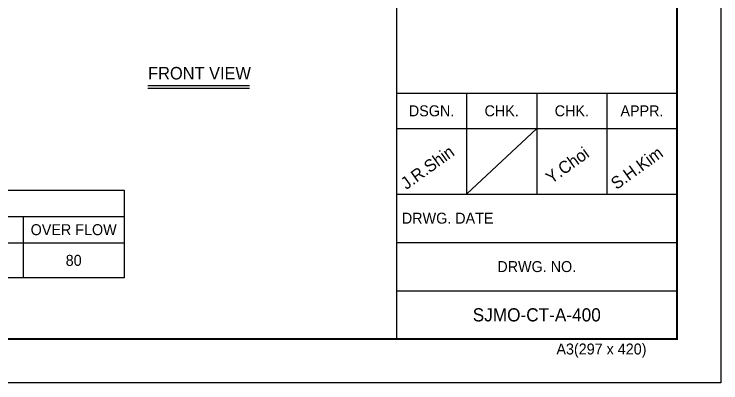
# Model space of a CAD drawing. Header units: millimetres. Extents: x 2739 to 32146, y 1792 to 22587.
# Drawn here: x 20858 to 32146, y 1792 to 7676 of the extents above; entities that cross this region are included whole.
import ezdxf
from ezdxf.enums import TextEntityAlignment as Align

# ---------------------------------------------------------------- set-up
doc = ezdxf.new("R2010")
doc.units = ezdxf.units.MM
for name, color, linetype in [('냉각탑_box', 1, 'Continuous'), ('냉각탑_form', 1, 'Continuous'), ('냉각탑_text', 3, 'Continuous')]:
    doc.layers.add(name, color=color, linetype=linetype)
doc.styles.add('돋움', font='Dotum.ttf')

msp = doc.modelspace()

# ---------------------------------------------------------------- linework, layer by layer
at = {"layer": 'Defpoints'}
msp.add_lwpolyline([(2739.2, 22587.4), (32146.4, 22587.4), (32146.4, 1792.3), (2739.2, 1792.3)], close=True, dxfattribs=at)
at = {"layer": '냉각탑_box'}
for p, q in [((22995.9, 6539.2), (24619.3, 6539.2)), ((22995.9, 6492.5), (24619.3, 6492.5)), ((17223.9, 4446.8), (22613.9, 4446.8)), ((21003.9, 4446.8), (21003.9, 3466.8)), ((7563.9, 4026.8), (22613.9, 4026.8))]:
    msp.add_line(p, q, dxfattribs=at)
msp.add_lwpolyline([(7563.9, 4866.8), (22613.9, 4866.8), (22613.9, 3466.8), (7563.9, 3466.8)], close=True, dxfattribs=at)
at = {"layer": '냉각탑_form'}
for p, q in [((26965.1, 14850.5), (26965.1, 2492.5)), ((26965.1, 6413.4), (31446.2, 6413.4)), ((28085.4, 6413.4), (28085.4, 4803)), ((29205.7, 6413.4), (29205.7, 4803)), ((30325.9, 6413.4), (30325.9, 4803)), ((26965.1, 5853.3), (31446.2, 5853.3)), ((29205.7, 5853.3), (28085.4, 4803)), ((26965.1, 4803), (31446.2, 4803)), ((26965.1, 4032.9), (31446.2, 4032.9)), ((26965.1, 3262.7), (31446.2, 3262.7))]:
    msp.add_line(p, q, dxfattribs=at)
at = {"layer": '냉각탑_form', "const_width": 35}
msp.add_lwpolyline([(3439.4, 21887.2), (3439.4, 2492.5), (31446.2, 2492.5), (31446.2, 21887.2)], close=True, dxfattribs=at)

# ---------------------------------------------------------------- texts
at = {"layer": '냉각탑_form', "style": '돋움'}
for s, p in [('DSGN.', (27525.3, 6133.4)), ('CHK.', (28645.5, 6133.4)), ('CHK.', (29765.8, 6133.4)), ('APPR.', (30886.1, 6133.4)), ('DRWG. NO.', (29205.7, 3647.8))]:
    msp.add_text(s, height=175.04, dxfattribs=at).set_placement(p, align=Align.MIDDLE_CENTER)
for s, height, p in [('DRWG. DATE', 175.04, (27051.3, 4332.4)), ('A3(297 x 420)', 175.043, (29519.7, 2244.9))]:
    msp.add_text(s, height=height, dxfattribs=at).set_placement(p)
at = {"layer": '냉각탑_text', "style": '돋움'}
for s, height, p in [('FRONT VIEW', 199.97, (23819.5, 6733.9)), ('OVER FLOW', 175, (21808.9, 4236.8)), ('80', 175, (21808.9, 3746.8)), ('SJMO-CT-A-400', 210.051, (29205.7, 2877.6))]:
    msp.add_text(s, height=height, dxfattribs=at).set_placement(p, align=Align.MIDDLE_CENTER)
for s, p in [('J.R.Shin', (27123.5, 4867.2)), ('Y.Choi', (29438.8, 4960.6)), ('S.H.Kim', (30480, 4867.2))]:
    msp.add_text(s, height=196.05, rotation=35.81856, dxfattribs=at).set_placement(p)

doc.saveas('drawing.dxf')
